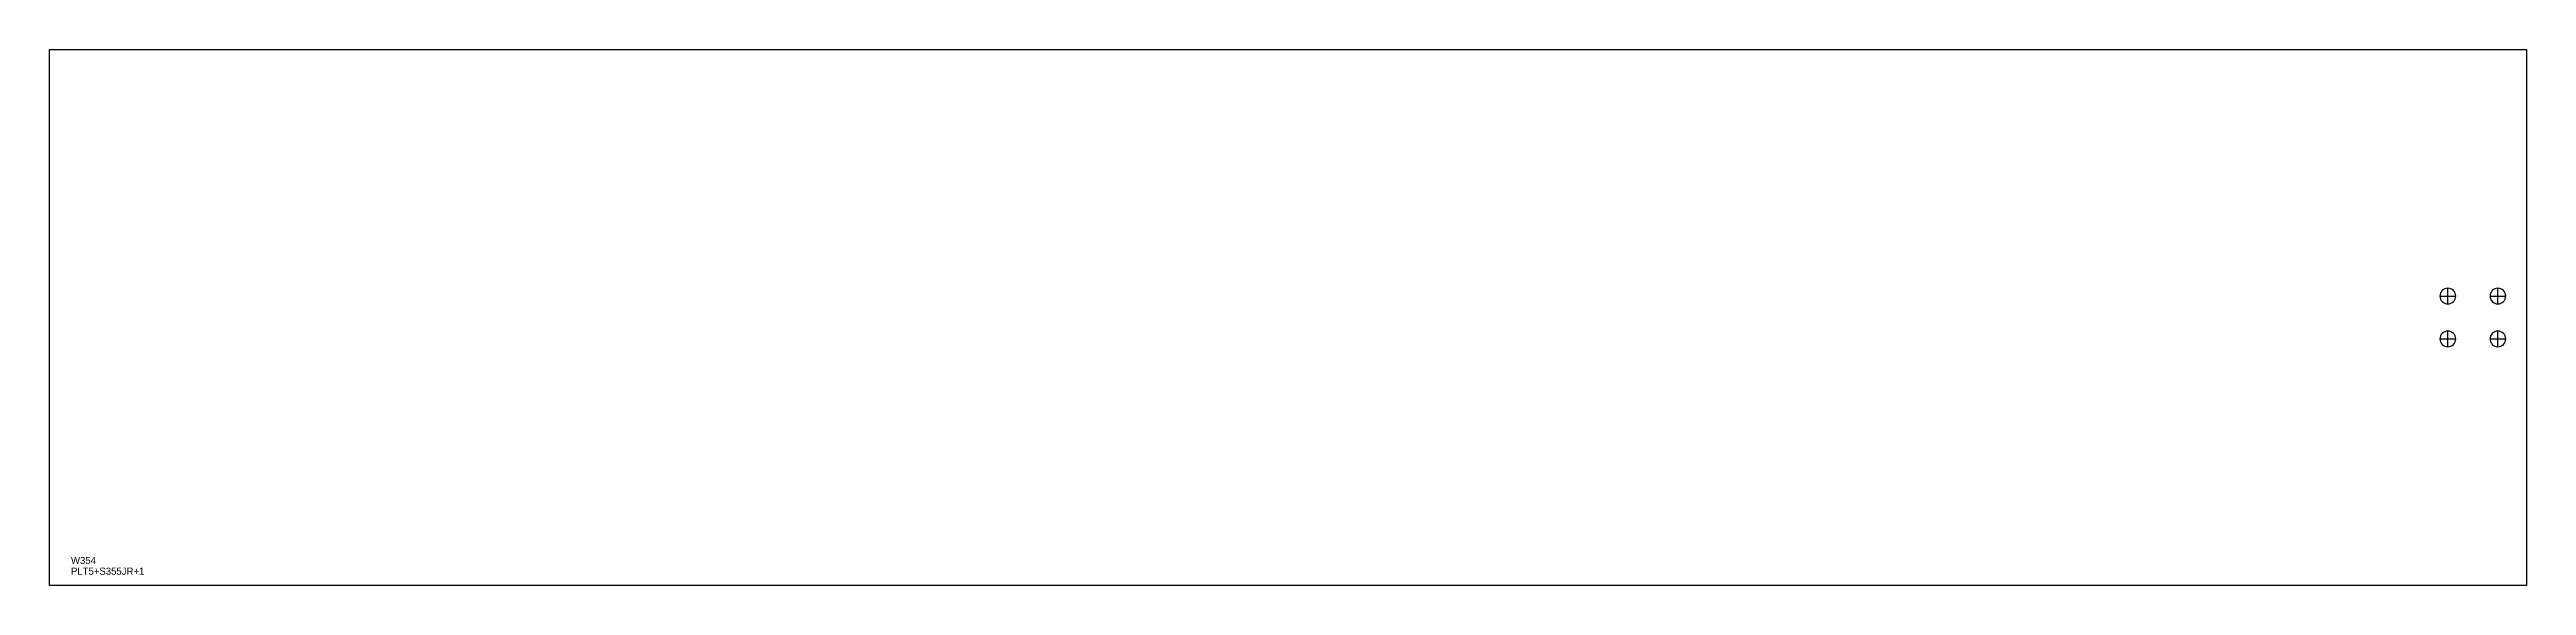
# Model space of a CAD drawing. Extents: x 0 to 3465, y 0 to 750.
import ezdxf

# ---------------------------------------------------------------- set-up
doc = ezdxf.new("R2010")
doc.units = 0
for name, color, linetype in [('22', 7, 'CONTINUOUS'), ('CUT', 7, 'CONTINUOUS'), ('SCRIBE', 3, 'CONTINUOUS'), ('TEXT', 7, 'CONTINUOUS')]:
    doc.layers.add(name, color=color, linetype=linetype)

msp = doc.modelspace()

# ---------------------------------------------------------------- linework, layer by layer
at = {"layer": '22', "color": 7, "linetype": 'CONTINUOUS'}
for p, q in [((3355.44, 394), (3355.44, 416)), ((3425.44, 394), (3425.44, 416)), ((3344.44, 405), (3366.44, 405)), ((3414.44, 405), (3436.44, 405)), ((3355.44, 334), (3355.44, 356)), ((3425.44, 334), (3425.44, 356)), ((3344.44, 345), (3366.44, 345)), ((3414.44, 345), (3436.44, 345))]:
    msp.add_line(p, q, dxfattribs=at)
for points in [[(3355.44, 416, 1), (3355.44, 394, 1)], [(3425.44, 416, 1), (3425.44, 394, 1)], [(3355.44, 356, 1), (3355.44, 334, 1)], [(3425.44, 356, 1), (3425.44, 334, 1)]]:
    msp.add_lwpolyline(points, format="xyb", close=True, dxfattribs=at)
at = {"layer": 'CUT', "color": 7, "linetype": 'CONTINUOUS'}
msp.add_lwpolyline([(0, 0), (0, 750), (3465.44, 750), (3465.44, 0)], close=True, dxfattribs=at)

# ---------------------------------------------------------------- texts
at = {"layer": 'SCRIBE', "color": 3}
msp.add_text('W354', height=10, dxfattribs=at).set_placement((30, 30))
at = {"layer": 'TEXT', "color": 7}
msp.add_text('PLT5+S355JR+1', height=10, dxfattribs=at).set_placement((30, 15))

doc.saveas('drawing.dxf')
